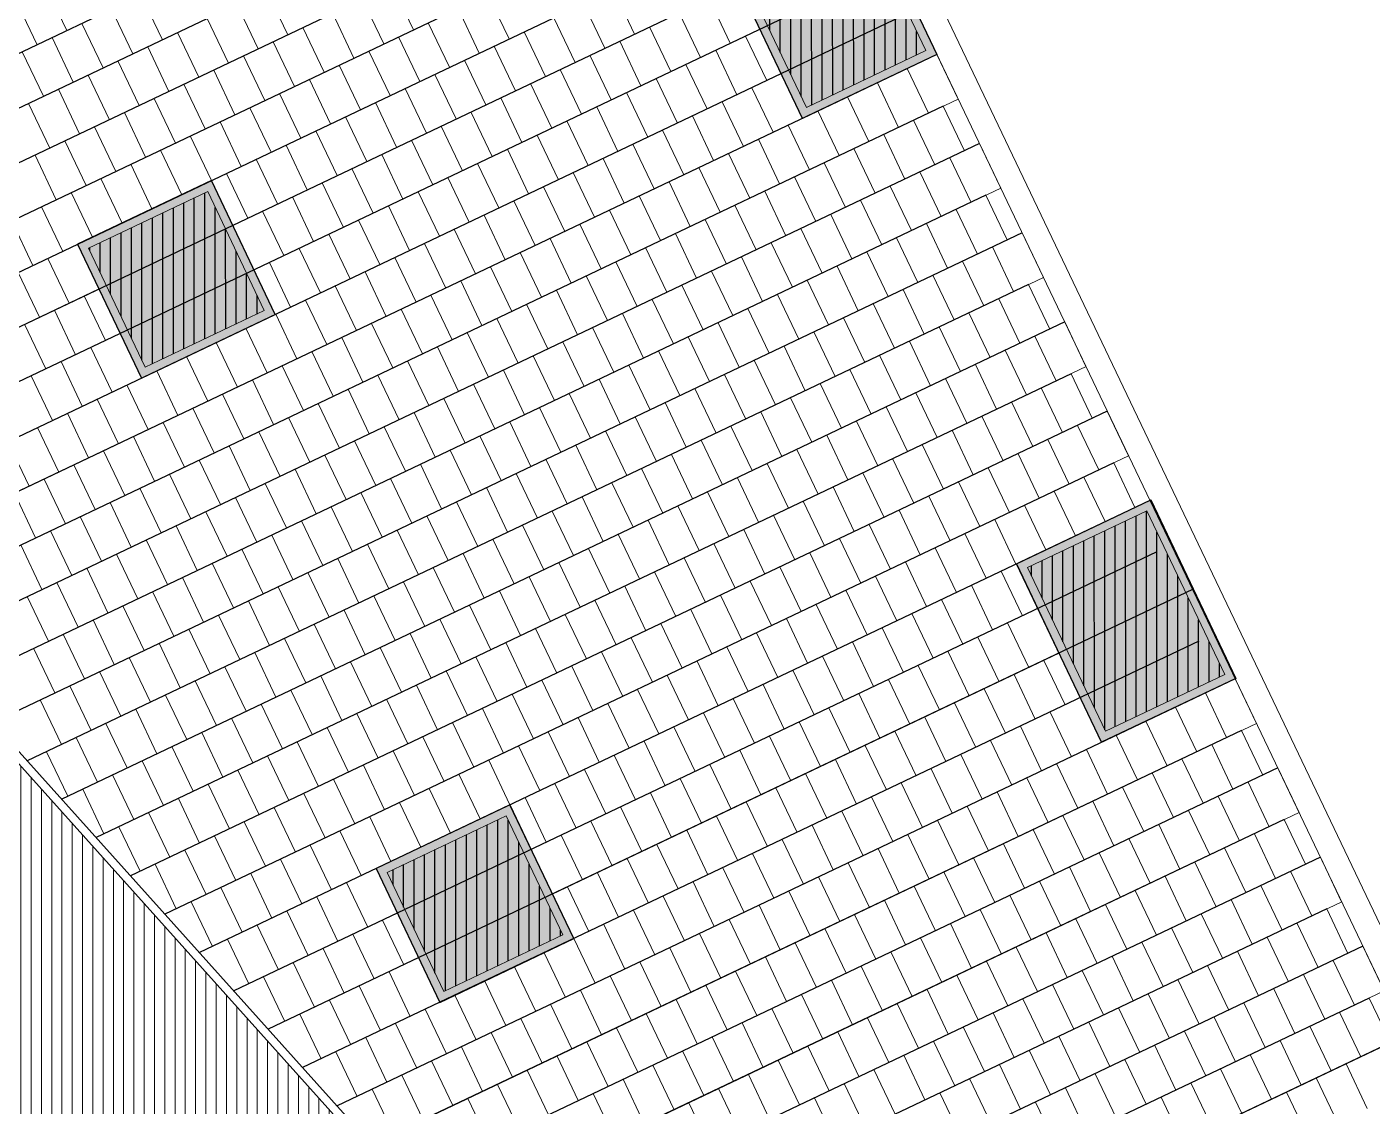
# Model space of a CAD drawing. Header units: metres. Extents: x 679599 to 680028, y 2748524 to 2748840.
# Drawn here: x 679965.69 to 679982.01, y 2748788.75 to 2748801.85 of the extents above; entities that cross this region are included whole.
import ezdxf

# ---------------------------------------------------------------- set-up
doc = ezdxf.new("R2010")
doc.units = ezdxf.units.M
doc.header["$LTSCALE"] = 5
doc.layers.add('00-AUX', color=2, linetype='Continuous', plot=False)
doc.layers.add('00-AUX Tree Pit', color=2, linetype='Continuous', plot=False)
doc.layers.add('02-L-B-Curb', color=11, linetype='Continuous', lineweight=5, plot=False)
for name, color, linetype, lineweight, true_color in [('02-L-Joints-Paviment_07_Precast Concrete Blocks 60X40', 7, 'Continuous', 5, 0x999999), ('03-TR-Pavement_02_Sealed Gravel', 7, 'Continuous', 5, 0x38321e), ('03-TR-Pavement_07_Precast Concrete Blocks 60X40', 7, 'Continuous', 5, 0x999999)]:
    doc.layers.add(name, color=color, linetype=linetype, lineweight=lineweight, true_color=true_color)
doc.layers.add('03-TR-Tree Pit_Green', color=46, linetype='Continuous')
doc.layers.add('03-TR-Tree Pit_White', color=7, linetype='Continuous', true_color=0xfcfcfc)
doc.layers.add('04-BK-Tree Pit', color=6, linetype='Continuous', lineweight=5)

# ---------------------------------------------------------------- blocks, each defined once
blk = doc.blocks.new('ALCORQUE RECTANGULAR')
at = {"layer": '03-TR-Tree Pit_Green', "ltscale": 0.3}
h = blk.add_hatch(dxfattribs=at)
h.set_pattern_fill('ANSI31', color=256, scale=0.04, angle=-45)
h.set_pattern_definition([(360, (-2068898.16958, 3428624.0145), (3e-17, 0.127), [])])
h.paths.add_polyline_path([(679903.391, 2748647.421), (679902.702, 2748648.869), (679904.689, 2748649.814), (679905.377, 2748648.367)])
at = {"layer": '03-TR-Tree Pit_White'}
h = blk.add_hatch(color=256, dxfattribs=at)
h.dxf.hatch_style = 1
h.paths.add_polyline_path([(679903.344, 2748647.288), (679902.569, 2748648.916), (679904.736, 2748649.947), (679905.511, 2748648.319)])
at = {"layer": '02-L-B-Curb'}
blk.add_lwpolyline([(679903.344, 2748647.288), (679902.569, 2748648.916), (679904.736, 2748649.947), (679905.511, 2748648.319)], close=True, dxfattribs=at)
at = {"layer": '02-L-B-Curb', "color": 6}
blk.add_lwpolyline([(679903.391, 2748647.421), (679902.702, 2748648.868), (679904.689, 2748649.814), (679905.378, 2748648.366)], close=True, dxfattribs=at)
blk = doc.blocks.new('Escocell Quadrat')
at = {"layer": '03-TR-Tree Pit_Green'}
h = blk.add_hatch(dxfattribs=at)
h.set_pattern_fill('ANSI31', color=256, scale=0.04, angle=19.5514)
h.set_pattern_definition([(64.551379247, (-1794786.01457, -2189831.7944), (-0.114677314033, 0.0545720958565), [])])
h.paths.add_polyline_path([(-1.159, 0.359), (-2.759, 0.359), (-2.759, -1.241), (-1.159, -1.241)])
at = {"layer": '03-TR-Tree Pit_White'}
h = blk.add_hatch(color=256, dxfattribs=at)
h.dxf.hatch_style = 1
h.paths.add_polyline_path([(-2.859, 0.459), (-1.059, 0.459), (-1.059, -1.341), (-2.859, -1.341)])
at = {"ltscale": 0.3}
blk.add_lwpolyline([(-2.759, -1.241), (-1.159, -1.241), (-1.159, 0.359), (-2.759, 0.359)], close=True, dxfattribs=at)
at = {"layer": '02-L-B-Curb', "ltscale": 0.3}
blk.add_lwpolyline([(-2.859, -1.341), (-1.059, -1.341), (-1.059, 0.459), (-2.859, 0.459)], close=True, dxfattribs=at)

msp = doc.modelspace()

# ---------------------------------------------------------------- hatches: boundary and pattern name
at = {"layer": '03-TR-Pavement_02_Sealed Gravel', "linetype": 'Continuous'}
h = msp.add_hatch(dxfattribs=at)
h.set_pattern_fill('ANSI31', color=256, scale=0.0393, angle=45)
h.set_pattern_definition([(90, (652974.11672, 2717198.73223), (-0.1247775, 0), [])])
h.paths.add_polyline_path([(679942.353, 2748782.84), (679957.858, 2748787.975), (679962.616, 2748773.612), (679947.111, 2748768.477)], flags=16)
h.paths.add_polyline_path([(679947.422, 2748813.15), (679917.58, 2748798.949), (679953.093, 2748759.365), (679980.42, 2748776.369)])

# ---------------------------------------------------------------- linework, layer by layer
at = {"layer": '00-AUX', "ltscale": 0.3}
msp.add_lwpolyline([(679947.422, 2748813.15), (679980.42, 2748776.369), (679953.093, 2748759.365), (679917.58, 2748798.949)], close=True, dxfattribs=at)
at = {"layer": '00-AUX'}
for points in [[(679974.658, 2748805.845), (679960.258, 2748798.992)], [(679974.736, 2748805.217), (679960.676, 2748798.526)], [(679975.176, 2748804.762), (679961.093, 2748798.061)], [(679975.253, 2748804.134), (679961.511, 2748797.595)], [(679975.693, 2748803.679), (679961.929, 2748797.129)], [(679975.77, 2748803.051), (679962.347, 2748796.663)], [(679976.213, 2748802.598), (679962.764, 2748796.198)], [(679976.29, 2748801.97), (679963.182, 2748795.732)], [(679976.73, 2748801.515), (679963.6, 2748795.267)], [(679976.807, 2748800.887), (679964.018, 2748794.801)], [(679977.247, 2748800.432), (679964.435, 2748794.336)], [(679977.324, 2748799.804), (679964.853, 2748793.87)], [(679977.764, 2748799.349), (679965.271, 2748793.404)], [(679977.841, 2748798.721), (679965.689, 2748792.939)], [(679978.281, 2748798.266), (679966.107, 2748792.473)], [(679978.358, 2748797.638), (679966.524, 2748792.007)], [(679978.798, 2748797.183), (679966.942, 2748791.541)], [(679978.876, 2748796.555), (679967.36, 2748791.076)], [(679979.316, 2748796.1), (679967.778, 2748790.61)], [(679979.393, 2748795.472), (679968.196, 2748790.144)], [(679979.833, 2748795.017), (679968.614, 2748789.678)], [(679979.91, 2748794.389), (679969.031, 2748789.213)], [(679980.35, 2748793.935), (679969.449, 2748788.748)], [(679980.427, 2748793.307), (679969.867, 2748788.282)], [(679980.867, 2748792.852), (679970.284, 2748787.816)], [(679980.944, 2748792.224), (679970.702, 2748787.351)], [(679981.384, 2748791.769), (679971.12, 2748786.885)], [(679981.461, 2748791.141), (679971.538, 2748786.419)], [(679981.901, 2748790.686), (679971.956, 2748785.953)], [(679981.978, 2748790.058), (679972.374, 2748785.488)], [(679982.418, 2748789.603), (679972.791, 2748785.022)]]:
    msp.add_lwpolyline(points, dxfattribs=at)
at = {"layer": '00-AUX Tree Pit'}
for points in [[(679976.727, 2748801.513), (679975.099, 2748800.738), (679974.067, 2748802.906), (679975.696, 2748803.681)], [(679980.357, 2748793.938), (679978.729, 2748793.163), (679977.697, 2748795.331), (679979.326, 2748796.105)]]:
    msp.add_lwpolyline(points, close=True, dxfattribs=at)
at = {"layer": '00-AUX Tree Pit', "ltscale": 0.3}
for points in [[(679967.074, 2748797.584), (679968.699, 2748798.357), (679967.926, 2748799.983), (679966.3, 2748799.209)], [(679970.696, 2748790.005), (679972.322, 2748790.779), (679971.548, 2748792.404), (679969.923, 2748791.631)]]:
    msp.add_lwpolyline(points, close=True, dxfattribs=at)
at = {"layer": '02-L-B-Curb'}
for points in [[(680027.692, 2748695.495), (679959.257, 2748838.798)], [(679959.147, 2748838.332), (680027.421, 2748695.366)], [(679947.516, 2748813.195), (679980.506, 2748776.422)], [(679947.422, 2748813.15), (679980.42, 2748776.369)]]:
    msp.add_lwpolyline(points, dxfattribs=at)
at = {"layer": '02-L-Joints-Paviment_07_Precast Concrete Blocks 60X40'}
for points in [[(679965.911, 2748802.347), (679966.169, 2748801.805)], [(679968.595, 2748802.295), (679968.853, 2748801.753)], [(679970.377, 2748801.814), (679970.119, 2748802.355)], [(679971.28, 2748802.243), (679971.538, 2748801.702)], [(679973.061, 2748801.762), (679972.803, 2748802.304)], [(679965.55, 2748802.175), (679965.808, 2748801.633)], [(679967.331, 2748801.693), (679967.073, 2748802.235)], [(679968.234, 2748802.123), (679968.492, 2748801.581)], [(679970.016, 2748801.642), (679969.758, 2748802.184)], [(679972.7, 2748801.59), (679972.442, 2748802.132)], [(679973.964, 2748802.192), (679974.222, 2748801.65)], [(679966.97, 2748801.522), (679966.712, 2748802.063)], [(679967.873, 2748801.951), (679968.131, 2748801.409)], [(679969.654, 2748801.47), (679969.397, 2748802.012)], [(679970.919, 2748802.071), (679971.176, 2748801.53)], [(679972.339, 2748801.418), (679972.081, 2748801.96)], [(679973.603, 2748802.02), (679973.861, 2748801.478)], [(679966.609, 2748801.35), (679966.351, 2748801.892)], [(679967.512, 2748801.779), (679967.77, 2748801.238)], [(679969.293, 2748801.298), (679969.035, 2748801.84)], [(679970.557, 2748801.9), (679970.815, 2748801.358)], [(679971.978, 2748801.246), (679971.72, 2748801.788)], [(679973.242, 2748801.848), (679973.499, 2748801.306)], [(679966.248, 2748801.178), (679965.99, 2748801.72)], [(679967.151, 2748801.608), (679967.408, 2748801.066)], [(679968.932, 2748801.126), (679968.674, 2748801.668)], [(679970.196, 2748801.728), (679970.454, 2748801.186)], [(679971.616, 2748801.074), (679971.358, 2748801.616)], [(679972.88, 2748801.676), (679973.138, 2748801.134)], [(679974.665, 2748801.196), (679974.407, 2748801.738)], [(679965.886, 2748801.006), (679965.629, 2748801.548)], [(679966.789, 2748801.436), (679967.047, 2748800.894)], [(679968.571, 2748800.954), (679968.313, 2748801.496)], [(679969.835, 2748801.556), (679970.093, 2748801.014)], [(679971.255, 2748800.902), (679970.997, 2748801.444)], [(679972.519, 2748801.504), (679972.777, 2748800.962)], [(679974.303, 2748801.025), (679974.046, 2748801.566)], [(679976.988, 2748800.973), (679976.73, 2748801.515)], [(679966.428, 2748801.264), (679966.686, 2748800.722)], [(679968.21, 2748800.782), (679967.952, 2748801.324)], [(679969.474, 2748801.384), (679969.732, 2748800.842)], [(679970.894, 2748800.731), (679970.636, 2748801.272)], [(679972.158, 2748801.332), (679972.416, 2748800.79)], [(679973.942, 2748800.853), (679973.684, 2748801.394)], [(679976.626, 2748800.801), (679976.369, 2748801.343)], [(679967.848, 2748800.61), (679967.591, 2748801.152)], [(679969.113, 2748801.212), (679969.37, 2748800.67)], [(679970.533, 2748800.559), (679970.275, 2748801.101)], [(679971.797, 2748801.16), (679972.055, 2748800.619)], [(679973.581, 2748800.681), (679973.323, 2748801.223)], [(679974.484, 2748801.11), (679974.742, 2748800.569)], [(679976.265, 2748800.629), (679976.007, 2748801.171)], [(679966.067, 2748801.092), (679966.325, 2748800.55)], [(679967.487, 2748800.439), (679967.229, 2748800.98)], [(679968.751, 2748801.04), (679969.009, 2748800.498)], [(679971.436, 2748800.988), (679971.694, 2748800.447)], [(679973.22, 2748800.509), (679972.962, 2748801.051)], [(679974.123, 2748800.939), (679974.381, 2748800.397)], [(679975.904, 2748800.458), (679975.646, 2748800.999)], [(679965.706, 2748800.92), (679965.964, 2748800.378)], [(679967.126, 2748800.267), (679966.868, 2748800.809)], [(679968.39, 2748800.868), (679968.648, 2748800.327)], [(679970.172, 2748800.387), (679969.914, 2748800.929)], [(679971.075, 2748800.817), (679971.332, 2748800.275)], [(679972.859, 2748800.337), (679972.601, 2748800.879)], [(679975.543, 2748800.286), (679975.285, 2748800.828)], [(679976.807, 2748800.887), (679977.065, 2748800.345)], [(679966.765, 2748800.095), (679966.507, 2748800.637)], [(679968.029, 2748800.696), (679968.287, 2748800.155)], [(679969.81, 2748800.215), (679969.553, 2748800.757)], [(679970.713, 2748800.645), (679970.971, 2748800.103)], [(679972.497, 2748800.165), (679972.24, 2748800.707)], [(679973.762, 2748800.767), (679974.019, 2748800.225)], [(679975.182, 2748800.114), (679974.924, 2748800.656)], [(679976.446, 2748800.715), (679976.704, 2748800.174)], [(679966.404, 2748799.923), (679966.146, 2748800.465)], [(679967.668, 2748800.525), (679967.926, 2748799.983)], [(679969.449, 2748800.043), (679969.191, 2748800.585)], [(679970.352, 2748800.473), (679970.61, 2748799.931)], [(679972.136, 2748799.993), (679971.878, 2748800.535)], [(679973.4, 2748800.595), (679973.658, 2748800.053)], [(679974.82, 2748799.942), (679974.563, 2748800.484)], [(679976.085, 2748800.544), (679976.342, 2748800.002)], [(679966.042, 2748799.751), (679965.785, 2748800.293)], [(679967.307, 2748800.353), (679967.564, 2748799.811)], [(679969.088, 2748799.871), (679968.83, 2748800.413)], [(679969.991, 2748800.301), (679970.249, 2748799.759)], [(679971.775, 2748799.821), (679971.517, 2748800.363)], [(679973.039, 2748800.423), (679973.297, 2748799.881)], [(679974.459, 2748799.77), (679974.201, 2748800.312)], [(679975.723, 2748800.372), (679975.981, 2748799.83)], [(679977.505, 2748799.89), (679977.247, 2748800.432)], [(679966.945, 2748800.181), (679967.203, 2748799.639)], [(679968.727, 2748799.699), (679968.469, 2748800.241)], [(679969.63, 2748800.129), (679969.888, 2748799.587)], [(679971.414, 2748799.65), (679971.156, 2748800.191)], [(679972.678, 2748800.251), (679972.936, 2748799.709)], [(679974.098, 2748799.598), (679973.84, 2748800.14)], [(679975.362, 2748800.2), (679975.62, 2748799.658)], [(679977.144, 2748799.718), (679976.886, 2748800.26)], [(679966.584, 2748800.009), (679966.842, 2748799.467)], [(679968.366, 2748799.527), (679968.108, 2748800.069)], [(679969.269, 2748799.957), (679969.526, 2748799.415)], [(679971.053, 2748799.478), (679970.795, 2748800.019)], [(679972.317, 2748800.079), (679972.575, 2748799.537)], [(679973.737, 2748799.426), (679973.479, 2748799.968)], [(679975.001, 2748800.028), (679975.259, 2748799.486)], [(679976.782, 2748799.546), (679976.524, 2748800.088)], [(679966.223, 2748799.837), (679966.481, 2748799.295)], [(679970.691, 2748799.306), (679970.434, 2748799.848)], [(679971.956, 2748799.907), (679972.213, 2748799.366)], [(679973.376, 2748799.254), (679973.118, 2748799.796)], [(679974.64, 2748799.856), (679974.898, 2748799.314)], [(679976.421, 2748799.375), (679976.163, 2748799.916)], [(679977.324, 2748799.804), (679977.582, 2748799.263)], [(679965.862, 2748799.665), (679966.12, 2748799.123)], [(679968.907, 2748799.785), (679969.165, 2748799.244)], [(679970.33, 2748799.134), (679970.072, 2748799.676)], [(679971.594, 2748799.735), (679971.852, 2748799.194)], [(679974.279, 2748799.684), (679974.536, 2748799.142)], [(679976.06, 2748799.203), (679975.802, 2748799.745)], [(679976.963, 2748799.632), (679977.221, 2748799.091)], [(679965.501, 2748799.493), (679965.758, 2748798.952)], [(679968.546, 2748799.613), (679968.804, 2748799.072)], [(679969.969, 2748798.962), (679969.711, 2748799.504)], [(679971.233, 2748799.564), (679971.491, 2748799.022)], [(679973.014, 2748799.083), (679972.757, 2748799.624)], [(679973.917, 2748799.512), (679974.175, 2748798.97)], [(679975.699, 2748799.031), (679975.441, 2748799.573)], [(679969.608, 2748798.79), (679969.35, 2748799.332)], [(679970.872, 2748799.392), (679971.13, 2748798.85)], [(679972.653, 2748798.911), (679972.395, 2748799.453)], [(679973.556, 2748799.34), (679973.814, 2748798.799)], [(679975.338, 2748798.859), (679975.08, 2748799.401)], [(679976.602, 2748799.461), (679976.86, 2748798.919)], [(679978.022, 2748798.807), (679977.764, 2748799.349)], [(679969.247, 2748798.618), (679968.989, 2748799.16)], [(679970.511, 2748799.22), (679970.769, 2748798.678)], [(679972.292, 2748798.739), (679972.034, 2748799.281)], [(679973.195, 2748799.169), (679973.453, 2748798.627)], [(679974.976, 2748798.687), (679974.719, 2748799.229)], [(679976.241, 2748799.289), (679976.498, 2748798.747)], [(679977.661, 2748798.635), (679977.403, 2748799.177)], [(679966.198, 2748798.496), (679965.941, 2748799.038)], [(679968.886, 2748798.446), (679968.628, 2748798.988)], [(679970.15, 2748799.048), (679970.408, 2748798.506)], [(679971.931, 2748798.567), (679971.673, 2748799.109)], [(679972.834, 2748798.997), (679973.092, 2748798.455)], [(679974.615, 2748798.515), (679974.357, 2748799.057)], [(679975.879, 2748799.117), (679976.137, 2748798.575)], [(679977.299, 2748798.463), (679977.042, 2748799.005)], [(679965.837, 2748798.324), (679965.579, 2748798.866)], [(679969.789, 2748798.876), (679970.046, 2748798.334)], [(679971.57, 2748798.395), (679971.312, 2748798.937)], [(679972.473, 2748798.825), (679972.73, 2748798.283)], [(679974.254, 2748798.343), (679973.996, 2748798.885)], [(679975.518, 2748798.945), (679975.776, 2748798.403)], [(679976.938, 2748798.292), (679976.68, 2748798.833)], [(679969.427, 2748798.704), (679969.685, 2748798.162)], [(679971.208, 2748798.223), (679970.951, 2748798.765)], [(679972.111, 2748798.653), (679972.369, 2748798.111)], [(679973.893, 2748798.171), (679973.635, 2748798.713)], [(679975.157, 2748798.773), (679975.415, 2748798.231)], [(679976.577, 2748798.12), (679976.319, 2748798.662)], [(679977.841, 2748798.721), (679978.099, 2748798.18)], [(679966.379, 2748798.582), (679966.637, 2748798.04)], [(679969.066, 2748798.532), (679969.324, 2748797.991)], [(679970.847, 2748798.051), (679970.589, 2748798.593)], [(679973.532, 2748798), (679973.274, 2748798.541)], [(679974.796, 2748798.601), (679975.054, 2748798.059)], [(679976.216, 2748797.948), (679975.958, 2748798.49)], [(679977.48, 2748798.549), (679977.738, 2748798.008)], [(679966.018, 2748798.41), (679966.276, 2748797.869)], [(679968.705, 2748798.36), (679968.963, 2748797.819)], [(679970.486, 2748797.879), (679970.228, 2748798.421)], [(679971.75, 2748798.481), (679972.008, 2748797.939)], [(679973.17, 2748797.828), (679972.913, 2748798.37)], [(679974.435, 2748798.429), (679974.692, 2748797.888)], [(679977.119, 2748798.378), (679977.377, 2748797.836)], [(679965.657, 2748798.238), (679965.914, 2748797.697)], [(679968.344, 2748798.189), (679968.602, 2748797.647)], [(679970.125, 2748797.708), (679969.867, 2748798.249)], [(679971.389, 2748798.309), (679971.647, 2748797.767)], [(679972.809, 2748797.656), (679972.551, 2748798.198)], [(679974.073, 2748798.257), (679974.331, 2748797.716)], [(679975.855, 2748797.776), (679975.597, 2748798.318)], [(679976.758, 2748798.206), (679977.016, 2748797.664)], [(679978.539, 2748797.724), (679978.281, 2748798.266)], [(679967.983, 2748798.017), (679968.24, 2748797.475)], [(679969.764, 2748797.536), (679969.506, 2748798.078)], [(679971.028, 2748798.137), (679971.286, 2748797.595)], [(679972.448, 2748797.484), (679972.19, 2748798.026)], [(679973.712, 2748798.086), (679973.97, 2748797.544)], [(679975.494, 2748797.604), (679975.236, 2748798.146)], [(679976.397, 2748798.034), (679976.654, 2748797.492)], [(679978.178, 2748797.552), (679977.92, 2748798.094)], [(679966.718, 2748797.415), (679966.461, 2748797.957)], [(679967.621, 2748797.845), (679967.879, 2748797.303)], [(679969.402, 2748797.364), (679969.145, 2748797.906)], [(679970.667, 2748797.965), (679970.924, 2748797.424)], [(679972.087, 2748797.312), (679971.829, 2748797.854)], [(679973.351, 2748797.914), (679973.609, 2748797.372)], [(679975.132, 2748797.432), (679974.875, 2748797.974)], [(679976.035, 2748797.862), (679976.293, 2748797.32)], [(679977.817, 2748797.381), (679977.559, 2748797.922)], [(679966.357, 2748797.243), (679966.099, 2748797.785)], [(679967.26, 2748797.673), (679967.518, 2748797.131)], [(679969.041, 2748797.192), (679968.783, 2748797.734)], [(679970.305, 2748797.794), (679970.563, 2748797.252)], [(679971.726, 2748797.14), (679971.468, 2748797.682)], [(679972.99, 2748797.742), (679973.248, 2748797.2)], [(679974.771, 2748797.26), (679974.513, 2748797.802)], [(679975.674, 2748797.69), (679975.932, 2748797.148)], [(679977.455, 2748797.209), (679977.198, 2748797.75)], [(679965.996, 2748797.071), (679965.738, 2748797.613)], [(679968.68, 2748797.02), (679968.422, 2748797.562)], [(679969.944, 2748797.622), (679970.202, 2748797.08)], [(679971.364, 2748796.968), (679971.107, 2748797.51)], [(679972.629, 2748797.57), (679972.886, 2748797.028)], [(679974.41, 2748797.088), (679974.152, 2748797.63)], [(679975.313, 2748797.518), (679975.571, 2748796.976)], [(679977.094, 2748797.037), (679976.836, 2748797.579)], [(679978.358, 2748797.638), (679978.616, 2748797.097)], [(679966.899, 2748797.501), (679967.157, 2748796.959)], [(679968.319, 2748796.848), (679968.061, 2748797.39)], [(679969.583, 2748797.45), (679969.841, 2748796.908)], [(679972.267, 2748797.398), (679972.525, 2748796.856)], [(679974.049, 2748796.917), (679973.791, 2748797.458)], [(679974.952, 2748797.346), (679975.21, 2748796.805)], [(679976.733, 2748796.865), (679976.475, 2748797.407)], [(679977.997, 2748797.466), (679978.255, 2748796.925)], [(679966.538, 2748797.329), (679966.796, 2748796.787)], [(679967.958, 2748796.676), (679967.7, 2748797.218)], [(679969.222, 2748797.278), (679969.48, 2748796.736)], [(679971.003, 2748796.796), (679970.745, 2748797.338)], [(679971.906, 2748797.226), (679972.164, 2748796.684)], [(679973.688, 2748796.745), (679973.43, 2748797.287)], [(679976.372, 2748796.693), (679976.114, 2748797.235)], [(679977.636, 2748797.295), (679977.894, 2748796.753)], [(679979.056, 2748796.641), (679978.798, 2748797.183)], [(679966.177, 2748797.157), (679966.434, 2748796.616)], [(679967.597, 2748796.504), (679967.339, 2748797.046)], [(679968.861, 2748797.106), (679969.119, 2748796.564)], [(679970.642, 2748796.625), (679970.384, 2748797.166)], [(679971.545, 2748797.054), (679971.803, 2748796.513)], [(679973.326, 2748796.573), (679973.069, 2748797.115)], [(679974.591, 2748797.174), (679974.848, 2748796.633)], [(679976.011, 2748796.521), (679975.753, 2748797.063)], [(679977.275, 2748797.123), (679977.533, 2748796.581)], [(679965.815, 2748796.985), (679966.073, 2748796.444)], [(679967.235, 2748796.333), (679966.978, 2748796.874)], [(679968.5, 2748796.934), (679968.757, 2748796.392)], [(679970.281, 2748796.453), (679970.023, 2748796.995)], [(679971.184, 2748796.882), (679971.442, 2748796.341)], [(679972.965, 2748796.401), (679972.707, 2748796.943)], [(679974.229, 2748797.003), (679974.487, 2748796.461)], [(679975.65, 2748796.349), (679975.392, 2748796.891)], [(679976.914, 2748796.951), (679977.172, 2748796.409)], [(679978.695, 2748796.469), (679978.437, 2748797.011)], [(679965.454, 2748796.814), (679965.712, 2748796.272)], [(679966.874, 2748796.161), (679966.616, 2748796.703)], [(679968.138, 2748796.762), (679968.396, 2748796.22)], [(679969.92, 2748796.281), (679969.662, 2748796.823)], [(679970.823, 2748796.711), (679971.08, 2748796.169)], [(679972.604, 2748796.229), (679972.346, 2748796.771)], [(679973.868, 2748796.831), (679974.126, 2748796.289)], [(679975.288, 2748796.177), (679975.031, 2748796.719)], [(679976.553, 2748796.779), (679976.81, 2748796.237)], [(679978.334, 2748796.298), (679978.076, 2748796.839)], [(679966.513, 2748795.989), (679966.255, 2748796.531)], [(679967.777, 2748796.59), (679968.035, 2748796.049)], [(679969.558, 2748796.109), (679969.301, 2748796.651)], [(679970.461, 2748796.539), (679970.719, 2748795.997)], [(679972.243, 2748796.057), (679971.985, 2748796.599)], [(679973.507, 2748796.659), (679973.765, 2748796.117)], [(679974.927, 2748796.006), (679974.669, 2748796.547)], [(679976.191, 2748796.607), (679976.449, 2748796.065)], [(679977.973, 2748796.126), (679977.715, 2748796.667)], [(679978.876, 2748796.555), (679979.133, 2748796.014)], [(679967.416, 2748796.419), (679967.674, 2748795.877)], [(679969.197, 2748795.937), (679968.939, 2748796.479)], [(679970.1, 2748796.367), (679970.358, 2748795.825)], [(679971.882, 2748795.885), (679971.624, 2748796.427)], [(679973.146, 2748796.487), (679973.404, 2748795.945)], [(679974.566, 2748795.834), (679974.308, 2748796.375)], [(679975.83, 2748796.435), (679976.088, 2748795.893)], [(679977.611, 2748795.954), (679977.354, 2748796.496)], [(679978.514, 2748796.383), (679978.772, 2748795.842)], [(679966.152, 2748795.817), (679965.894, 2748796.359)], [(679967.055, 2748796.247), (679967.313, 2748795.705)], [(679968.836, 2748795.765), (679968.578, 2748796.307)], [(679971.52, 2748795.713), (679971.263, 2748796.255)], [(679972.785, 2748796.315), (679973.042, 2748795.773)], [(679974.205, 2748795.662), (679973.947, 2748796.204)], [(679975.469, 2748796.263), (679975.727, 2748795.722)], [(679977.25, 2748795.782), (679976.992, 2748796.324)], [(679978.153, 2748796.212), (679978.411, 2748795.67)], [(679965.791, 2748795.645), (679965.533, 2748796.187)], [(679966.694, 2748796.075), (679966.951, 2748795.533)], [(679968.475, 2748795.593), (679968.217, 2748796.135)], [(679969.739, 2748796.195), (679969.997, 2748795.653)], [(679971.159, 2748795.542), (679970.901, 2748796.083)], [(679972.423, 2748796.143), (679972.681, 2748795.601)], [(679975.108, 2748796.091), (679975.366, 2748795.55)], [(679976.889, 2748795.61), (679976.631, 2748796.152)], [(679977.792, 2748796.04), (679978.05, 2748795.498)], [(679966.332, 2748795.903), (679966.59, 2748795.361)], [(679968.114, 2748795.421), (679967.856, 2748795.963)], [(679969.378, 2748796.023), (679969.636, 2748795.481)], [(679970.798, 2748795.37), (679970.54, 2748795.912)], [(679972.062, 2748795.971), (679972.32, 2748795.43)], [(679973.844, 2748795.49), (679973.586, 2748796.032)], [(679974.747, 2748795.92), (679975.004, 2748795.378)], [(679976.528, 2748795.438), (679976.27, 2748795.98)], [(679965.971, 2748795.731), (679966.229, 2748795.189)], [(679967.753, 2748795.25), (679967.495, 2748795.791)], [(679969.017, 2748795.851), (679969.275, 2748795.309)], [(679970.437, 2748795.198), (679970.179, 2748795.74)], [(679971.701, 2748795.799), (679971.959, 2748795.258)], [(679973.482, 2748795.318), (679973.225, 2748795.86)], [(679974.385, 2748795.748), (679974.643, 2748795.206)], [(679976.167, 2748795.266), (679975.909, 2748795.808)], [(679977.431, 2748795.868), (679977.689, 2748795.326)], [(679965.61, 2748795.559), (679965.868, 2748795.017)], [(679967.391, 2748795.078), (679967.134, 2748795.62)], [(679968.656, 2748795.679), (679968.913, 2748795.138)], [(679970.076, 2748795.026), (679969.818, 2748795.568)], [(679971.34, 2748795.628), (679971.598, 2748795.086)], [(679973.121, 2748795.146), (679972.863, 2748795.688)], [(679974.024, 2748795.576), (679974.282, 2748795.034)], [(679975.806, 2748795.094), (679975.548, 2748795.636)], [(679977.07, 2748795.696), (679977.328, 2748795.154)], [(679967.03, 2748794.906), (679966.772, 2748795.448)], [(679968.294, 2748795.507), (679968.552, 2748794.966)], [(679969.714, 2748794.854), (679969.457, 2748795.396)], [(679970.979, 2748795.456), (679971.236, 2748794.914)], [(679972.76, 2748794.974), (679972.502, 2748795.516)], [(679973.663, 2748795.404), (679973.921, 2748794.862)], [(679975.444, 2748794.923), (679975.187, 2748795.464)], [(679976.709, 2748795.524), (679976.966, 2748794.982)], [(679966.669, 2748794.734), (679966.411, 2748795.276)], [(679967.933, 2748795.336), (679968.191, 2748794.794)], [(679969.353, 2748794.682), (679969.095, 2748795.224)], [(679970.617, 2748795.284), (679970.875, 2748794.742)], [(679972.399, 2748794.802), (679972.141, 2748795.344)], [(679973.302, 2748795.232), (679973.56, 2748794.69)], [(679975.083, 2748794.751), (679974.825, 2748795.292)], [(679976.347, 2748795.352), (679976.605, 2748794.81)], [(679977.767, 2748794.699), (679977.51, 2748795.241)], [(679966.308, 2748794.562), (679966.05, 2748795.104)], [(679967.572, 2748795.164), (679967.83, 2748794.622)], [(679970.256, 2748795.112), (679970.514, 2748794.57)], [(679972.038, 2748794.631), (679971.78, 2748795.172)], [(679972.941, 2748795.06), (679973.198, 2748794.518)], [(679974.722, 2748794.579), (679974.464, 2748795.121)], [(679975.986, 2748795.18), (679976.244, 2748794.639)], [(679977.406, 2748794.527), (679977.148, 2748795.069)], [(679965.947, 2748794.39), (679965.689, 2748794.932)], [(679967.211, 2748794.992), (679967.469, 2748794.45)], [(679968.992, 2748794.51), (679968.734, 2748795.052)], [(679969.895, 2748794.94), (679970.153, 2748794.398)], [(679971.676, 2748794.459), (679971.419, 2748795)], [(679974.361, 2748794.407), (679974.103, 2748794.949)], [(679975.625, 2748795.008), (679975.883, 2748794.467)], [(679977.045, 2748794.355), (679976.787, 2748794.897)], [(679966.85, 2748794.82), (679967.107, 2748794.278)], [(679968.631, 2748794.338), (679968.373, 2748794.88)], [(679969.534, 2748794.768), (679969.792, 2748794.226)], [(679971.315, 2748794.287), (679971.057, 2748794.829)], [(679972.579, 2748794.888), (679972.837, 2748794.347)], [(679974, 2748794.235), (679973.742, 2748794.777)], [(679975.264, 2748794.837), (679975.522, 2748794.295)], [(679966.488, 2748794.648), (679966.746, 2748794.106)], [(679968.27, 2748794.167), (679968.012, 2748794.708)], [(679969.173, 2748794.596), (679969.431, 2748794.055)], [(679970.954, 2748794.115), (679970.696, 2748794.657)], [(679972.218, 2748794.716), (679972.476, 2748794.175)], [(679973.638, 2748794.063), (679973.381, 2748794.605)], [(679974.903, 2748794.665), (679975.16, 2748794.123)], [(679976.684, 2748794.183), (679976.426, 2748794.725)], [(679977.587, 2748794.613), (679977.845, 2748794.071)], [(679966.127, 2748794.476), (679966.385, 2748793.934)], [(679967.909, 2748793.995), (679967.651, 2748794.537)], [(679968.812, 2748794.424), (679969.069, 2748793.883)], [(679970.593, 2748793.943), (679970.335, 2748794.485)], [(679971.857, 2748794.545), (679972.115, 2748794.003)], [(679973.277, 2748793.891), (679973.019, 2748794.433)], [(679974.541, 2748794.493), (679974.799, 2748793.951)], [(679976.323, 2748794.011), (679976.065, 2748794.553)], [(679977.226, 2748794.441), (679977.484, 2748793.899)], [(679965.766, 2748794.304), (679966.024, 2748793.763)], [(679967.547, 2748793.823), (679967.29, 2748794.365)], [(679968.45, 2748794.253), (679968.708, 2748793.711)], [(679970.232, 2748793.771), (679969.974, 2748794.313)], [(679971.496, 2748794.373), (679971.754, 2748793.831)], [(679972.916, 2748793.719), (679972.658, 2748794.261)], [(679974.18, 2748794.321), (679974.438, 2748793.779)], [(679975.962, 2748793.84), (679975.704, 2748794.381)], [(679976.864, 2748794.269), (679977.122, 2748793.727)], [(679967.186, 2748793.651), (679966.928, 2748794.193)], [(679968.089, 2748794.081), (679968.347, 2748793.539)], [(679969.87, 2748793.599), (679969.613, 2748794.141)], [(679971.135, 2748794.201), (679971.392, 2748793.659)], [(679972.555, 2748793.548), (679972.297, 2748794.089)], [(679973.819, 2748794.149), (679974.077, 2748793.607)], [(679975.6, 2748793.668), (679975.343, 2748794.209)], [(679976.503, 2748794.097), (679976.761, 2748793.556)], [(679978.285, 2748793.616), (679978.027, 2748794.158)], [(679966.825, 2748793.479), (679966.567, 2748794.021)], [(679969.509, 2748793.427), (679969.251, 2748793.969)], [(679970.773, 2748794.029), (679971.031, 2748793.487)], [(679972.194, 2748793.376), (679971.936, 2748793.917)], [(679973.458, 2748793.977), (679973.716, 2748793.435)], [(679975.239, 2748793.496), (679974.981, 2748794.038)], [(679976.142, 2748793.925), (679976.4, 2748793.384)], [(679977.923, 2748793.444), (679977.666, 2748793.986)], [(679980.607, 2748793.393), (679980.35, 2748793.935)], [(679966.464, 2748793.307), (679966.206, 2748793.849)], [(679967.728, 2748793.909), (679967.986, 2748793.367)], [(679969.148, 2748793.256), (679968.89, 2748793.797)], [(679970.412, 2748793.857), (679970.67, 2748793.315)], [(679973.097, 2748793.805), (679973.354, 2748793.264)], [(679974.878, 2748793.324), (679974.62, 2748793.866)], [(679975.781, 2748793.754), (679976.039, 2748793.212)], [(679977.562, 2748793.272), (679977.304, 2748793.814)], [(679980.246, 2748793.221), (679979.988, 2748793.763)], [(679966.103, 2748793.135), (679965.845, 2748793.677)], [(679967.367, 2748793.737), (679967.625, 2748793.195)], [(679968.787, 2748793.084), (679968.529, 2748793.625)], [(679970.051, 2748793.685), (679970.309, 2748793.143)], [(679971.832, 2748793.204), (679971.575, 2748793.746)], [(679972.735, 2748793.633), (679972.993, 2748793.092)], [(679974.517, 2748793.152), (679974.259, 2748793.694)], [(679977.201, 2748793.1), (679976.943, 2748793.642)], [(679979.885, 2748793.049), (679979.627, 2748793.591)], [(679967.006, 2748793.565), (679967.263, 2748793.023)], [(679968.426, 2748792.912), (679968.168, 2748793.454)], [(679969.69, 2748793.513), (679969.948, 2748792.972)], [(679971.471, 2748793.032), (679971.213, 2748793.574)], [(679972.374, 2748793.462), (679972.632, 2748792.92)], [(679974.156, 2748792.98), (679973.898, 2748793.522)], [(679975.42, 2748793.582), (679975.678, 2748793.04)], [(679976.84, 2748792.928), (679976.582, 2748793.47)], [(679978.104, 2748793.53), (679978.362, 2748792.988)], [(679966.644, 2748793.393), (679966.902, 2748792.851)], [(679968.065, 2748792.74), (679967.807, 2748793.282)], [(679969.329, 2748793.341), (679969.587, 2748792.8)], [(679971.11, 2748792.86), (679970.852, 2748793.402)], [(679972.013, 2748793.29), (679972.271, 2748792.748)], [(679973.794, 2748792.808), (679973.537, 2748793.35)], [(679975.059, 2748793.41), (679975.316, 2748792.868)], [(679976.479, 2748792.757), (679976.221, 2748793.298)], [(679977.743, 2748793.358), (679978.001, 2748792.816)], [(679979.524, 2748792.878), (679979.266, 2748793.419)], [(679980.427, 2748793.307), (679980.685, 2748792.765)], [(679966.283, 2748793.221), (679966.541, 2748792.68)], [(679967.703, 2748792.568), (679967.446, 2748793.11)], [(679968.967, 2748793.17), (679969.225, 2748792.628)], [(679970.749, 2748792.688), (679970.491, 2748793.23)], [(679971.652, 2748793.118), (679971.91, 2748792.576)], [(679973.433, 2748792.636), (679973.175, 2748793.178)], [(679974.697, 2748793.238), (679974.955, 2748792.696)], [(679976.118, 2748792.585), (679975.86, 2748793.126)], [(679977.382, 2748793.186), (679977.639, 2748792.644)], [(679979.163, 2748792.706), (679978.905, 2748793.248)], [(679980.066, 2748793.135), (679980.323, 2748792.594)], [(679965.922, 2748793.049), (679966.18, 2748792.508)], [(679967.342, 2748792.396), (679967.084, 2748792.938)], [(679968.606, 2748792.998), (679968.864, 2748792.456)], [(679970.388, 2748792.516), (679970.13, 2748793.058)], [(679971.291, 2748792.946), (679971.548, 2748792.404)], [(679973.072, 2748792.465), (679972.814, 2748793.006)], [(679974.336, 2748793.066), (679974.594, 2748792.524)], [(679975.756, 2748792.413), (679975.499, 2748792.955)], [(679977.02, 2748793.014), (679977.278, 2748792.473)], [(679978.801, 2748792.534), (679978.544, 2748793.076)], [(679979.704, 2748792.964), (679979.962, 2748792.422)], [(679968.245, 2748792.826), (679968.503, 2748792.284)], [(679970.026, 2748792.344), (679969.769, 2748792.886)], [(679970.929, 2748792.774), (679971.187, 2748792.232)], [(679972.711, 2748792.293), (679972.453, 2748792.834)], [(679973.975, 2748792.894), (679974.233, 2748792.352)], [(679975.395, 2748792.241), (679975.137, 2748792.783)], [(679976.659, 2748792.842), (679976.917, 2748792.301)], [(679978.44, 2748792.362), (679978.182, 2748792.904)], [(679979.343, 2748792.792), (679979.601, 2748792.25)], [(679981.125, 2748792.31), (679980.867, 2748792.852)], [(679966.981, 2748792.224), (679966.723, 2748792.766)], [(679967.884, 2748792.654), (679968.142, 2748792.112)], [(679969.665, 2748792.173), (679969.407, 2748792.714)], [(679972.35, 2748792.121), (679972.092, 2748792.663)], [(679973.614, 2748792.722), (679973.872, 2748792.181)], [(679975.034, 2748792.069), (679974.776, 2748792.611)], [(679976.298, 2748792.671), (679976.556, 2748792.129)], [(679978.079, 2748792.19), (679977.821, 2748792.732)], [(679978.982, 2748792.62), (679979.24, 2748792.078)], [(679980.763, 2748792.138), (679980.506, 2748792.68)], [(679966.62, 2748792.052), (679966.362, 2748792.594)], [(679967.523, 2748792.482), (679967.781, 2748791.94)], [(679969.304, 2748792.001), (679969.046, 2748792.542)], [(679970.568, 2748792.602), (679970.826, 2748792.06)], [(679971.988, 2748791.949), (679971.731, 2748792.491)], [(679973.253, 2748792.55), (679973.51, 2748792.009)], [(679975.937, 2748792.499), (679976.195, 2748791.957)], [(679977.718, 2748792.018), (679977.46, 2748792.56)], [(679978.621, 2748792.448), (679978.879, 2748791.906)], [(679980.402, 2748791.966), (679980.144, 2748792.508)], [(679967.162, 2748792.31), (679967.419, 2748791.768)], [(679968.943, 2748791.829), (679968.685, 2748792.371)], [(679970.207, 2748792.43), (679970.465, 2748791.889)], [(679972.891, 2748792.379), (679973.149, 2748791.837)], [(679974.673, 2748791.897), (679974.415, 2748792.439)], [(679975.576, 2748792.327), (679975.834, 2748791.785)], [(679977.357, 2748791.846), (679977.099, 2748792.388)], [(679980.041, 2748791.795), (679979.783, 2748792.336)], [(679966.8, 2748792.138), (679967.058, 2748791.597)], [(679968.582, 2748791.657), (679968.324, 2748792.199)], [(679969.846, 2748792.258), (679970.104, 2748791.717)], [(679972.53, 2748792.207), (679972.788, 2748791.665)], [(679974.312, 2748791.725), (679974.054, 2748792.267)], [(679975.215, 2748792.155), (679975.472, 2748791.613)], [(679976.995, 2748791.674), (679976.738, 2748792.216)], [(679978.26, 2748792.276), (679978.517, 2748791.734)], [(679979.68, 2748791.623), (679979.422, 2748792.165)], [(679980.944, 2748792.224), (679981.202, 2748791.683)], [(679968.221, 2748791.485), (679967.963, 2748792.027)], [(679969.485, 2748792.087), (679969.742, 2748791.545)], [(679972.169, 2748792.035), (679972.427, 2748791.493)], [(679973.95, 2748791.553), (679973.693, 2748792.095)], [(679974.853, 2748791.983), (679975.111, 2748791.441)], [(679976.634, 2748791.503), (679976.376, 2748792.044)], [(679977.898, 2748792.104), (679978.156, 2748791.562)], [(679979.319, 2748791.451), (679979.061, 2748791.993)], [(679980.583, 2748792.052), (679980.841, 2748791.511)], [(679967.859, 2748791.313), (679967.602, 2748791.855)], [(679969.123, 2748791.915), (679969.381, 2748791.373)], [(679973.589, 2748791.382), (679973.331, 2748791.923)], [(679974.492, 2748791.811), (679974.75, 2748791.269)], [(679976.273, 2748791.331), (679976.015, 2748791.873)], [(679977.537, 2748791.932), (679977.795, 2748791.39)], [(679978.957, 2748791.279), (679978.7, 2748791.821)], [(679980.222, 2748791.881), (679980.479, 2748791.339)], [(679967.498, 2748791.141), (679967.24, 2748791.683)], [(679968.762, 2748791.743), (679969.02, 2748791.201)], [(679973.228, 2748791.21), (679972.97, 2748791.751)], [(679974.131, 2748791.639), (679974.389, 2748791.098)], [(679975.912, 2748791.159), (679975.654, 2748791.701)], [(679977.176, 2748791.76), (679977.434, 2748791.219)], [(679978.596, 2748791.107), (679978.338, 2748791.649)], [(679979.86, 2748791.709), (679980.118, 2748791.167)], [(679981.642, 2748791.227), (679981.384, 2748791.769)], [(679968.401, 2748791.571), (679968.659, 2748791.029)], [(679972.867, 2748791.038), (679972.609, 2748791.58)], [(679973.77, 2748791.467), (679974.028, 2748790.926)], [(679975.551, 2748790.987), (679975.293, 2748791.529)], [(679976.815, 2748791.589), (679977.073, 2748791.047)], [(679978.235, 2748790.935), (679977.977, 2748791.477)], [(679979.499, 2748791.537), (679979.757, 2748790.995)], [(679981.281, 2748791.055), (679981.023, 2748791.597)], [(679968.04, 2748791.399), (679968.298, 2748790.857)], [(679969.821, 2748790.918), (679969.563, 2748791.459)], [(679972.506, 2748790.866), (679972.248, 2748791.408)], [(679975.19, 2748790.815), (679974.932, 2748791.357)], [(679976.454, 2748791.417), (679976.711, 2748790.875)], [(679977.874, 2748790.763), (679977.616, 2748791.305)], [(679979.138, 2748791.365), (679979.396, 2748790.823)], [(679980.919, 2748790.883), (679980.662, 2748791.425)], [(679967.679, 2748791.227), (679967.937, 2748790.685)], [(679969.46, 2748790.746), (679969.202, 2748791.288)], [(679973.409, 2748791.296), (679973.666, 2748790.754)], [(679974.828, 2748790.643), (679974.571, 2748791.185)], [(679976.092, 2748791.245), (679976.35, 2748790.703)], [(679978.777, 2748791.193), (679979.035, 2748790.651)], [(679980.558, 2748790.712), (679980.3, 2748791.253)], [(679981.461, 2748791.141), (679981.719, 2748790.6)], [(679969.099, 2748790.574), (679968.841, 2748791.116)], [(679970.002, 2748791.004), (679970.26, 2748790.462)], [(679973.047, 2748791.124), (679973.305, 2748790.582)], [(679974.467, 2748790.471), (679974.209, 2748791.013)], [(679975.731, 2748791.073), (679975.989, 2748790.531)], [(679977.513, 2748790.591), (679977.255, 2748791.133)], [(679978.416, 2748791.021), (679978.673, 2748790.479)], [(679980.197, 2748790.54), (679979.939, 2748791.082)], [(679968.738, 2748790.402), (679968.48, 2748790.944)], [(679969.641, 2748790.832), (679969.898, 2748790.29)], [(679972.686, 2748790.952), (679972.944, 2748790.41)], [(679974.106, 2748790.299), (679973.848, 2748790.841)], [(679975.37, 2748790.901), (679975.628, 2748790.359)], [(679977.151, 2748790.42), (679976.894, 2748790.961)], [(679978.054, 2748790.849), (679978.312, 2748790.308)], [(679979.836, 2748790.368), (679979.578, 2748790.91)], [(679981.1, 2748790.969), (679981.358, 2748790.428)], [(679968.377, 2748790.23), (679968.119, 2748790.772)], [(679969.279, 2748790.66), (679969.537, 2748790.118)], [(679972.325, 2748790.78), (679972.583, 2748790.238)], [(679973.745, 2748790.128), (679973.487, 2748790.669)], [(679975.009, 2748790.729), (679975.267, 2748790.187)], [(679976.79, 2748790.248), (679976.532, 2748790.79)], [(679977.693, 2748790.677), (679977.951, 2748790.136)], [(679979.475, 2748790.196), (679979.217, 2748790.738)], [(679980.739, 2748790.798), (679980.997, 2748790.256)], [(679982.159, 2748790.144), (679981.901, 2748790.686)], [(679968.918, 2748790.488), (679969.176, 2748789.946)], [(679971.964, 2748790.608), (679972.222, 2748790.066)], [(679973.384, 2748789.956), (679973.126, 2748790.498)], [(679974.648, 2748790.557), (679974.906, 2748790.015)], [(679976.429, 2748790.076), (679976.171, 2748790.618)], [(679977.332, 2748790.506), (679977.59, 2748789.964)], [(679979.113, 2748790.024), (679978.856, 2748790.566)], [(679980.378, 2748790.626), (679980.635, 2748790.084)], [(679981.798, 2748789.972), (679981.54, 2748790.514)], [(679970.338, 2748789.835), (679970.081, 2748790.376)], [(679971.603, 2748790.436), (679971.86, 2748789.894)], [(679973.022, 2748789.784), (679972.765, 2748790.326)], [(679974.287, 2748790.385), (679974.544, 2748789.844)], [(679976.068, 2748789.904), (679975.81, 2748790.446)], [(679976.971, 2748790.334), (679977.229, 2748789.792)], [(679978.752, 2748789.852), (679978.494, 2748790.394)], [(679980.016, 2748790.454), (679980.274, 2748789.912)], [(679981.437, 2748789.801), (679981.179, 2748790.342)], [(679968.557, 2748790.316), (679968.815, 2748789.774)], [(679969.977, 2748789.663), (679969.719, 2748790.205)], [(679971.241, 2748790.264), (679971.499, 2748789.723)], [(679973.925, 2748790.214), (679974.183, 2748789.672)], [(679975.707, 2748789.732), (679975.449, 2748790.274)], [(679976.61, 2748790.162), (679976.867, 2748789.62)], [(679978.391, 2748789.68), (679978.133, 2748790.222)], [(679979.655, 2748790.282), (679979.913, 2748789.74)], [(679981.075, 2748789.629), (679980.818, 2748790.17)], [(679969.616, 2748789.491), (679969.358, 2748790.033)], [(679970.88, 2748790.092), (679971.138, 2748789.551)], [(679972.661, 2748789.612), (679972.403, 2748790.154)], [(679973.564, 2748790.042), (679973.822, 2748789.5)], [(679975.345, 2748789.56), (679975.088, 2748790.102)], [(679978.03, 2748789.508), (679977.772, 2748790.05)], [(679979.294, 2748790.11), (679979.552, 2748789.568)], [(679980.714, 2748789.457), (679980.456, 2748789.999)], [(679981.978, 2748790.058), (679982.236, 2748789.517)], [(679969.255, 2748789.319), (679968.997, 2748789.861)], [(679970.519, 2748789.921), (679970.777, 2748789.379)], [(679972.3, 2748789.44), (679972.042, 2748789.982)], [(679973.203, 2748789.87), (679973.461, 2748789.328)], [(679974.984, 2748789.388), (679974.726, 2748789.93)], [(679976.248, 2748789.99), (679976.506, 2748789.448)], [(679977.669, 2748789.337), (679977.411, 2748789.878)], [(679978.933, 2748789.938), (679979.191, 2748789.396)], [(679981.617, 2748789.886), (679981.875, 2748789.345)], [(679970.158, 2748789.749), (679970.416, 2748789.207)], [(679971.939, 2748789.268), (679971.681, 2748789.81)], [(679972.842, 2748789.698), (679973.1, 2748789.156)], [(679974.623, 2748789.216), (679974.365, 2748789.758)], [(679975.887, 2748789.818), (679976.145, 2748789.276)], [(679977.307, 2748789.165), (679977.05, 2748789.707)], [(679978.572, 2748789.766), (679978.829, 2748789.225)], [(679980.353, 2748789.285), (679980.095, 2748789.827)], [(679981.256, 2748789.715), (679981.514, 2748789.173)], [(679969.797, 2748789.577), (679970.054, 2748789.035)], [(679971.578, 2748789.096), (679971.32, 2748789.638)], [(679972.481, 2748789.526), (679972.738, 2748788.984)], [(679974.262, 2748789.045), (679974.004, 2748789.586)], [(679975.526, 2748789.646), (679975.784, 2748789.104)], [(679976.946, 2748788.993), (679976.688, 2748789.535)], [(679978.21, 2748789.594), (679978.468, 2748789.053)], [(679979.992, 2748789.113), (679979.734, 2748789.655)], [(679980.895, 2748789.543), (679981.153, 2748789.001)], [(679969.435, 2748789.405), (679969.693, 2748788.863)], [(679971.216, 2748788.924), (679970.959, 2748789.466)], [(679972.119, 2748789.354), (679972.377, 2748788.812)], [(679973.901, 2748788.873), (679973.643, 2748789.415)], [(679975.165, 2748789.474), (679975.423, 2748788.933)], [(679976.585, 2748788.821), (679976.327, 2748789.363)], [(679977.849, 2748789.423), (679978.107, 2748788.881)], [(679979.631, 2748788.941), (679979.373, 2748789.483)], [(679980.534, 2748789.371), (679980.791, 2748788.829)], [(679970.855, 2748788.753), (679970.597, 2748789.294)], [(679971.758, 2748789.182), (679972.016, 2748788.64)], [(679973.54, 2748788.701), (679973.282, 2748789.243)], [(679974.804, 2748789.302), (679975.062, 2748788.761)], [(679976.224, 2748788.649), (679975.966, 2748789.191)], [(679977.488, 2748789.251), (679977.746, 2748788.709)], [(679979.269, 2748788.769), (679979.012, 2748789.311)], [(679980.172, 2748789.199), (679980.43, 2748788.657)], [(679981.954, 2748788.718), (679981.696, 2748789.259)], [(679970.494, 2748788.581), (679970.236, 2748789.123)], [(679973.178, 2748788.529), (679972.921, 2748789.071)], [(679974.443, 2748789.131), (679974.7, 2748788.589)], [(679975.863, 2748788.477), (679975.605, 2748789.019)], [(679977.127, 2748789.079), (679977.385, 2748788.537)], [(679978.908, 2748788.597), (679978.65, 2748789.139)], [(679979.811, 2748789.027), (679980.069, 2748788.485)], [(679981.593, 2748788.546), (679981.335, 2748789.087)], [(679970.133, 2748788.409), (679969.875, 2748788.951)], [(679971.397, 2748789.01), (679971.655, 2748788.469)], [(679972.817, 2748788.357), (679972.559, 2748788.899)], [(679974.081, 2748788.959), (679974.339, 2748788.417)], [(679976.766, 2748788.907), (679977.023, 2748788.365)], [(679978.547, 2748788.426), (679978.289, 2748788.967)], [(679979.45, 2748788.855), (679979.708, 2748788.313)], [(679981.231, 2748788.374), (679980.974, 2748788.916)], [(679971.036, 2748788.839), (679971.294, 2748788.297)], [(679973.72, 2748788.787), (679973.978, 2748788.245)], [(679975.501, 2748788.305), (679975.244, 2748788.847)], [(679978.186, 2748788.254), (679977.928, 2748788.795)]]:
    msp.add_lwpolyline(points, dxfattribs=at)
at = {"layer": '03-TR-Pavement_07_Precast Concrete Blocks 60X40'}
for p, q in [((679960.263, 2748798.994), (679974.661, 2748805.846)), ((679960.681, 2748798.529), (679974.92, 2748805.304)), ((679961.099, 2748798.063), (679975.179, 2748804.763)), ((679961.517, 2748797.598), (679975.437, 2748804.222)), ((679961.935, 2748797.132), (679975.696, 2748803.68)), ((679968.183, 2748799.441), (679974.325, 2748802.363)), ((679968.441, 2748798.899), (679974.583, 2748801.822)), ((679963.607, 2748795.27), (679976.73, 2748801.514)), ((679963.189, 2748795.735), (679974.841, 2748801.28)), ((679964.025, 2748794.804), (679976.989, 2748800.973)), ((679964.443, 2748794.339), (679977.247, 2748800.432)), ((679964.861, 2748793.873), (679977.506, 2748799.89)), ((679965.279, 2748793.407), (679977.764, 2748799.349)), ((679962.353, 2748796.666), (679966.558, 2748798.667)), ((679965.697, 2748792.942), (679978.023, 2748798.807)), ((679966.115, 2748792.476), (679978.281, 2748798.266)), ((679962.771, 2748796.201), (679966.816, 2748798.126)), ((679966.533, 2748792.011), (679978.54, 2748797.724)), ((679966.951, 2748791.545), (679978.798, 2748797.183)), ((679967.369, 2748791.079), (679979.057, 2748796.642)), ((679967.786, 2748790.614), (679979.316, 2748796.1)), ((679971.806, 2748791.862), (679977.955, 2748794.788)), ((679972.064, 2748791.32), (679978.213, 2748794.247)), ((679969.458, 2748788.752), (679980.35, 2748793.934)), ((679969.04, 2748789.217), (679978.471, 2748793.705)), ((679969.876, 2748788.286), (679980.608, 2748793.393)), ((679970.294, 2748787.82), (679980.867, 2748792.852)), ((679970.712, 2748787.355), (679981.126, 2748792.31)), ((679971.13, 2748786.889), (679981.384, 2748791.769)), ((679971.548, 2748786.424), (679981.643, 2748791.227)), ((679968.204, 2748790.148), (679970.181, 2748791.089)), ((679971.966, 2748785.958), (679981.901, 2748790.686)), ((679968.622, 2748789.683), (679970.438, 2748790.547)), ((679972.384, 2748785.492), (679982.16, 2748790.144)), ((679972.802, 2748785.027), (679982.418, 2748789.603))]:
    msp.add_line(p, q, dxfattribs=at)

# ---------------------------------------------------------------- block references
at = {"layer": '04-BK-Tree Pit'}
for name, p, rotation in [('ALCORQUE RECTANGULAR', (3428624.015, 2068898.17), 90), ('Escocell Quadrat', (679969.08, 2748800.023), 25.44862075299672), ('ALCORQUE RECTANGULAR', (3428627.645, 2068890.595), 90), ('Escocell Quadrat', (679972.702, 2748792.444), 25.44862075299672)]:
    msp.add_blockref(name, p, dxfattribs=dict(at, rotation=rotation))

doc.saveas('drawing.dxf')
